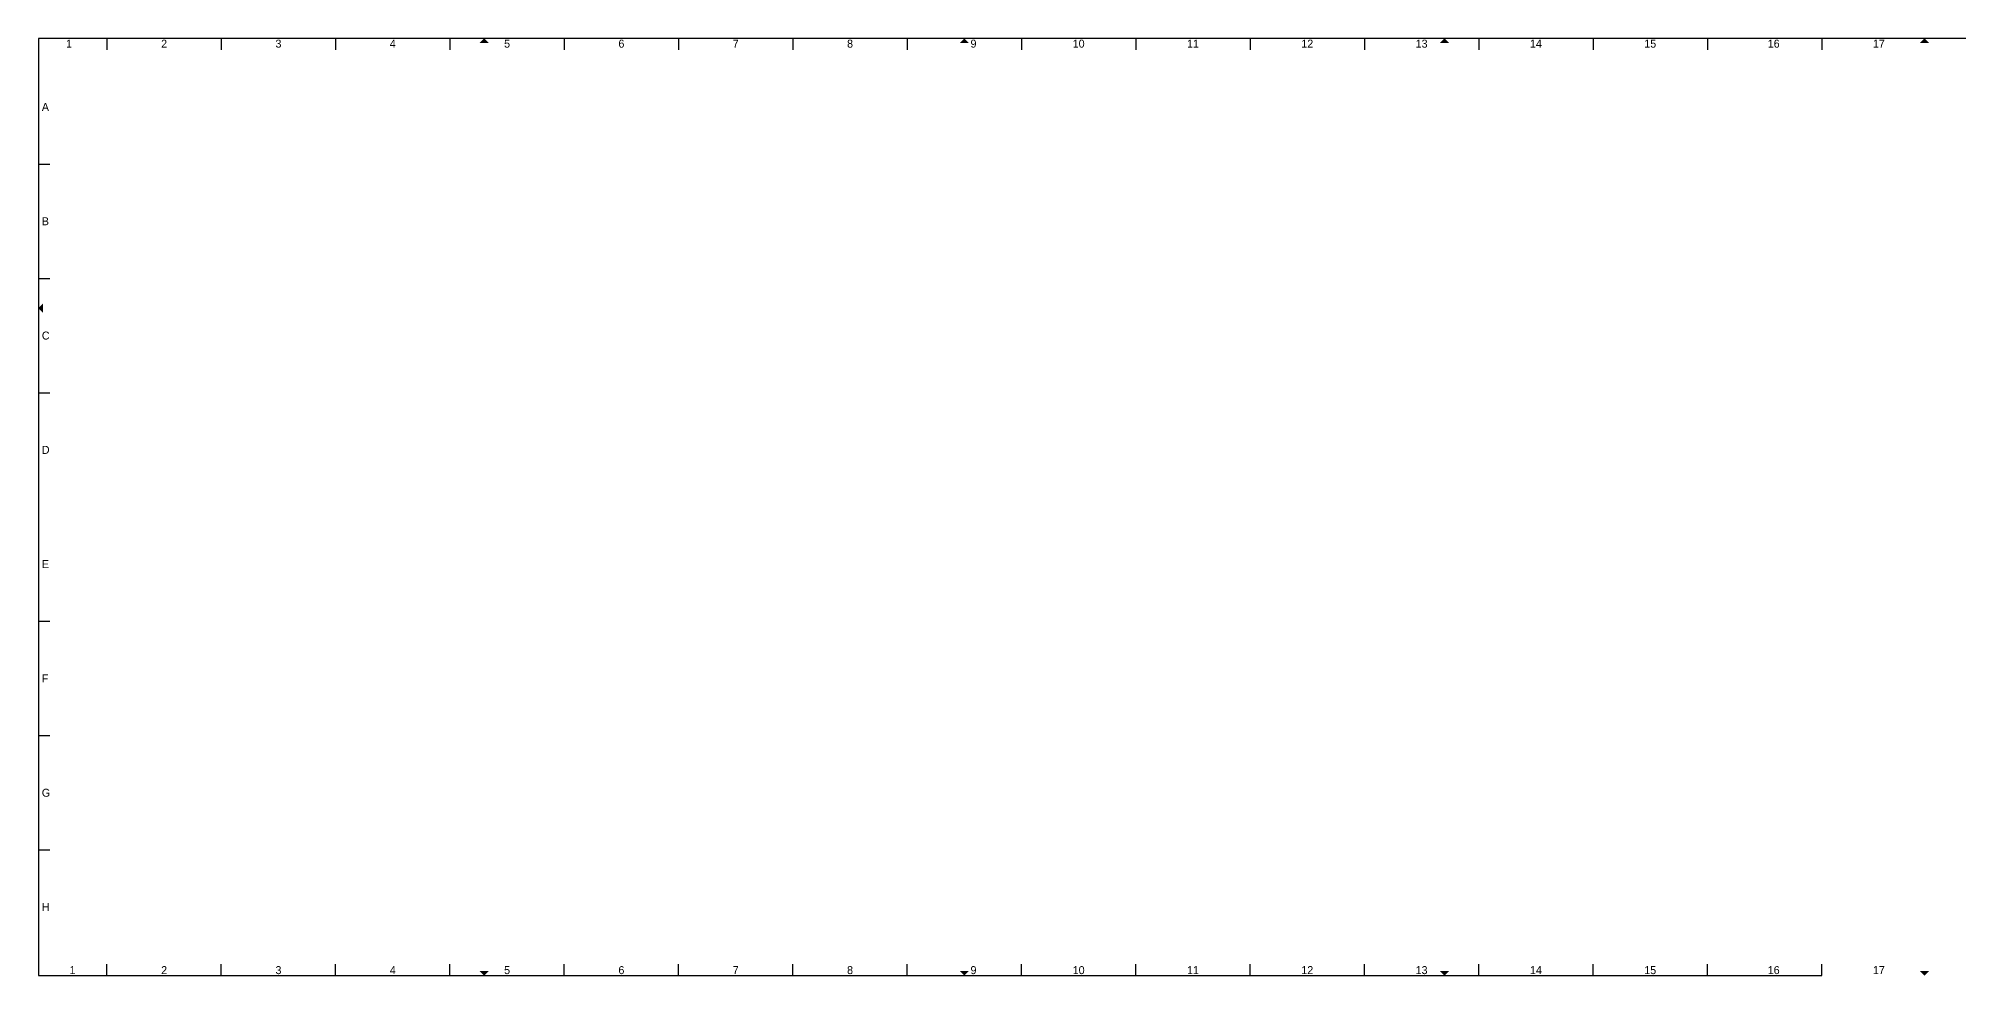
# Model space of a CAD drawing. Extents: x -5 to 1655, y -5 to 405.
# Drawn here: x -5 to 835, y -5 to 405 of the extents above; entities that cross this region are included whole.
import ezdxf
from ezdxf.enums import TextEntityAlignment as Align

# ---------------------------------------------------------------- set-up
doc = ezdxf.new("R2010")
doc.units = 0
doc.layers.add('to-xx-rooster', color=7, linetype='CONTINUOUS', lineweight=25)
doc.layers.add('to-xx-vouwmerk', color=7, linetype='CONTINUOUS', lineweight=18)
doc.styles.add('RTW_ISO', font='iso-rtw.shx')

msp = doc.modelspace()

# ---------------------------------------------------------------- hatches: boundary and pattern name
at = {"layer": 'to-xx-vouwmerk'}
for points in [[(192, 403), (190, 405), (188, 403)], [(402, 403), (400, 405), (398, 403)], [(612, 403), (610, 405), (608, 403)], [(822, 403), (820, 405), (818, 403)], [(-3, 289), (-5, 287), (-3, 285)], [(188, -3), (190, -5), (192, -3)], [(398, -3), (400, -5), (402, -3)], [(608, -3), (610, -5), (612, -3)], [(818, -3), (820, -5), (822, -3)]]:
    msp.add_hatch(color=256, dxfattribs=at).paths.add_polyline_path(points)

# ---------------------------------------------------------------- linework, layer by layer
at = {"layer": 'to-xx-rooster'}
for p, q in [((-5, 405), (-5, -5)), ((1655, 405), (-5, 405)), ((25, 405), (25, 400)), ((75, 405), (75, 400)), ((125, 405), (125, 400)), ((175, 405), (175, 400)), ((225, 405), (225, 400)), ((275, 405), (275, 400)), ((325, 405), (325, 400)), ((375, 405), (375, 400)), ((425, 405), (425, 400)), ((475, 405), (475, 400)), ((525, 405), (525, 400)), ((575, 405), (575, 400)), ((625, 405), (625, 400)), ((675, 405), (675, 400)), ((725, 405), (725, 400)), ((775, 405), (775, 400)), ((-5, 350), (0, 350)), ((-5, 300), (0, 300)), ((-5, 250), (0, 250)), ((-5, 150), (0, 150)), ((-5, 100), (0, 100)), ((-5, 50), (0, 50)), ((25, -5), (25, 0)), ((75, -5), (75, 0)), ((125, -5), (125, 0)), ((175, -5), (175, 0)), ((225, -5), (225, 0)), ((275, -5), (275, 0)), ((325, -5), (325, 0)), ((375, -5), (375, 0)), ((425, -5), (425, 0)), ((475, -5), (475, 0)), ((525, -5), (525, 0)), ((575, -5), (575, 0)), ((625, -5), (625, 0)), ((675, -5), (675, 0)), ((725, -5), (725, 0)), ((775, -5), (775, 0)), ((-5, -5), (775, -5))]:
    msp.add_line(p, q, dxfattribs=at)

# ---------------------------------------------------------------- texts
at = {"layer": 'to-xx-rooster', "style": 'RTW_ISO'}
for s, p in [('1', (8.38, 399.9)), ('2', (50, 399.9)), ('3', (100, 399.9)), ('4', (150, 399.9)), ('5', (200, 399.9)), ('6', (250, 399.9)), ('7', (300, 399.9)), ('8', (350, 399.9)), ('9', (404, 399.9)), ('10', (450, 399.9)), ('11', (500, 399.9)), ('12', (550, 399.9)), ('13', (600, 399.9)), ('14', (650, 399.9)), ('15', (700, 399.9)), ('16', (754, 399.9)), ('17', (800, 399.9)), ('1', (9.9, -5.4)), ('2', (50, -5.4)), ('3', (100, -5.4)), ('4', (150, -5.4)), ('5', (200, -5.4)), ('6', (250, -5.4)), ('7', (300, -5.4)), ('8', (350, -5.4)), ('9', (404, -5.4)), ('10', (450, -5.4)), ('11', (500, -5.4)), ('12', (550, -5.4)), ('13', (600, -5.4)), ('14', (650, -5.4)), ('15', (700, -5.4)), ('16', (754, -5.4)), ('17', (800, -5.4))]:
    msp.add_text(s, height=3.5, dxfattribs=at).set_placement(p, align=Align.BOTTOM_CENTER)
for s, p in [('A', (-3.5, 375)), ('B', (-3.5, 325)), ('C', (-3.5, 275)), ('D', (-3.5, 225)), ('E', (-3.5, 175)), ('F', (-3.5, 125)), ('G', (-3.5, 75)), ('H', (-3.5, 25))]:
    msp.add_text(s, height=3.5, dxfattribs=at).set_placement(p, align=Align.MIDDLE_LEFT)

doc.saveas('drawing.dxf')
